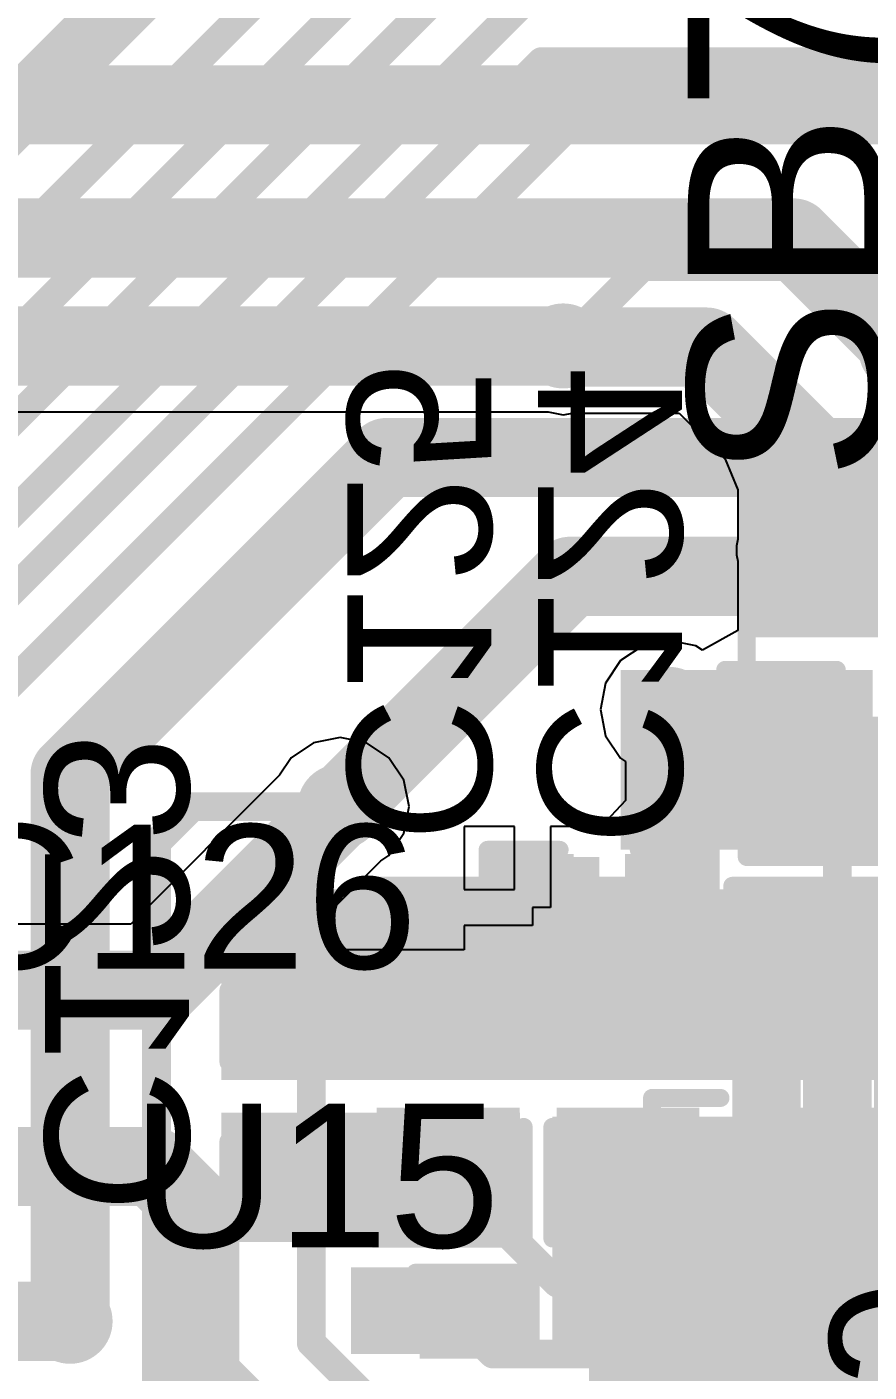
# Model space of a CAD drawing. Header units: millimetres. Extents: x -0.71 to 2.98, y -0.65 to 2.9.
# Drawn here: x 1.567 to 1.801, y 1.2619 to 1.6356 of the extents above; entities that cross this region are included whole.
import ezdxf

# ---------------------------------------------------------------- set-up
doc = ezdxf.new("R2010")
doc.units = ezdxf.units.MM
doc.header["$MEASUREMENT"] = 0
for name, color, linetype in [('BottomLayer', 5, 'Continuous'), ('BottomOverlay', 54, 'Continuous'), ('BottomPaste', 16, 'Continuous'), ('BottomSolder', 6, 'Continuous'), ('Mechanical2', 216, 'Continuous'), ('TopLayer', 1, 'Continuous'), ('TopOverlay', 2, 'Continuous'), ('TopPaste', 8, 'Continuous'), ('TopSolder', 216, 'Continuous'), ('ViaHoleLayer', 16, 'Continuous')]:
    doc.layers.add(name, color=color, linetype=linetype)
doc.styles.add('Arial', font='', dxfattribs={"height": 0.2})
doc.styles.get('Arial').set_extended_font_data('Arial')

# ---------------------------------------------------------------- blocks, each defined once
blk = doc.blocks.new('24_WQFN__4X4__33')
at = {"layer": 'TopLayer'}
for points in [[(-0.05472, 0.05906), (-0.05472, 0.09252), (-0.0437, 0.09252), (-0.0437, 0.05906)], [(-0.03504, 0.05906), (-0.03504, 0.09252), (-0.02402, 0.09252), (-0.02402, 0.05906)], [(-0.01535, 0.05906), (-0.01535, 0.09252), (-0.00433, 0.09252), (-0.00433, 0.05906)], [(0.00433, 0.05906), (0.00433, 0.09252), (0.01535, 0.09252), (0.01535, 0.05906)], [(0.02402, 0.05906), (0.02402, 0.09252), (0.03504, 0.09252), (0.03504, 0.05906)], [(0.0437, 0.05906), (0.0437, 0.09252), (0.05472, 0.09252), (0.05472, 0.05906)], [(-0.09449, 0.05472), (-0.06102, 0.05472), (-0.06102, 0.0437), (-0.09449, 0.0437)], [(-0.05315, 0.05315), (0.05315, 0.05315), (0.05315, -0.05315), (-0.05315, -0.05315)], [(0.06102, 0.05472), (0.09449, 0.05472), (0.09449, 0.0437), (0.06102, 0.0437)], [(-0.09449, 0.03504), (-0.06102, 0.03504), (-0.06102, 0.02402), (-0.09449, 0.02402)], [(0.06102, 0.03504), (0.09449, 0.03504), (0.09449, 0.02402), (0.06102, 0.02402)], [(-0.09449, 0.01535), (-0.06102, 0.01535), (-0.06102, 0.00433), (-0.09449, 0.00433)], [(0.06102, 0.01535), (0.09449, 0.01535), (0.09449, 0.00433), (0.06102, 0.00433)], [(-0.09449, -0.00433), (-0.06102, -0.00433), (-0.06102, -0.01535), (-0.09449, -0.01535)], [(0.06102, -0.00433), (0.09449, -0.00433), (0.09449, -0.01535), (0.06102, -0.01535)], [(-0.09449, -0.02402), (-0.06102, -0.02402), (-0.06102, -0.03504), (-0.09449, -0.03504)], [(0.06102, -0.02402), (0.09449, -0.02402), (0.09449, -0.03504), (0.06102, -0.03504)], [(-0.06102, -0.05472), (-0.09449, -0.05472), (-0.09449, -0.0437), (-0.06102, -0.0437)], [(0.06102, -0.0437), (0.09449, -0.0437), (0.09449, -0.05472), (0.06102, -0.05472)], [(-0.0437, -0.05906), (-0.0437, -0.09252), (-0.05472, -0.09252), (-0.05472, -0.05906)], [(-0.02402, -0.05906), (-0.02402, -0.09252), (-0.03504, -0.09252), (-0.03504, -0.05906)], [(-0.00433, -0.05906), (-0.00433, -0.09252), (-0.01535, -0.09252), (-0.01535, -0.05906)], [(0.01535, -0.05906), (0.01535, -0.09252), (0.00433, -0.09252), (0.00433, -0.05906)], [(0.03504, -0.05906), (0.03504, -0.09252), (0.02402, -0.09252), (0.02402, -0.05906)], [(0.05472, -0.05906), (0.05472, -0.09252), (0.0437, -0.09252), (0.0437, -0.05906)]]:
    blk.add_hatch(color=1, dxfattribs=at).paths.add_polyline_path(points)
at = {"layer": 'TopPaste'}
for points in [[(-0.05472, 0.05906), (-0.05472, 0.09252), (-0.0437, 0.09252), (-0.0437, 0.05906)], [(-0.03504, 0.05906), (-0.03504, 0.09252), (-0.02402, 0.09252), (-0.02402, 0.05906)], [(-0.01535, 0.05906), (-0.01535, 0.09252), (-0.00433, 0.09252), (-0.00433, 0.05906)], [(0.00433, 0.05906), (0.00433, 0.09252), (0.01535, 0.09252), (0.01535, 0.05906)], [(0.02402, 0.05906), (0.02402, 0.09252), (0.03504, 0.09252), (0.03504, 0.05906)], [(0.0437, 0.05906), (0.0437, 0.09252), (0.05472, 0.09252), (0.05472, 0.05906)], [(-0.09449, 0.05472), (-0.06102, 0.05472), (-0.06102, 0.0437), (-0.09449, 0.0437)], [(-0.05315, 0.05315), (0.05315, 0.05315), (0.05315, -0.05315), (-0.05315, -0.05315)], [(0.06102, 0.05472), (0.09449, 0.05472), (0.09449, 0.0437), (0.06102, 0.0437)], [(-0.09449, 0.03504), (-0.06102, 0.03504), (-0.06102, 0.02402), (-0.09449, 0.02402)], [(0.06102, 0.03504), (0.09449, 0.03504), (0.09449, 0.02402), (0.06102, 0.02402)], [(-0.09449, 0.01535), (-0.06102, 0.01535), (-0.06102, 0.00433), (-0.09449, 0.00433)], [(0.06102, 0.01535), (0.09449, 0.01535), (0.09449, 0.00433), (0.06102, 0.00433)], [(-0.09449, -0.00433), (-0.06102, -0.00433), (-0.06102, -0.01535), (-0.09449, -0.01535)], [(0.06102, -0.00433), (0.09449, -0.00433), (0.09449, -0.01535), (0.06102, -0.01535)], [(-0.09449, -0.02402), (-0.06102, -0.02402), (-0.06102, -0.03504), (-0.09449, -0.03504)], [(0.06102, -0.02402), (0.09449, -0.02402), (0.09449, -0.03504), (0.06102, -0.03504)], [(-0.06102, -0.05472), (-0.09449, -0.05472), (-0.09449, -0.0437), (-0.06102, -0.0437)], [(0.06102, -0.0437), (0.09449, -0.0437), (0.09449, -0.05472), (0.06102, -0.05472)], [(-0.0437, -0.05906), (-0.0437, -0.09252), (-0.05472, -0.09252), (-0.05472, -0.05906)], [(-0.02402, -0.05906), (-0.02402, -0.09252), (-0.03504, -0.09252), (-0.03504, -0.05906)], [(-0.00433, -0.05906), (-0.00433, -0.09252), (-0.01535, -0.09252), (-0.01535, -0.05906)], [(0.01535, -0.05906), (0.01535, -0.09252), (0.00433, -0.09252), (0.00433, -0.05906)], [(0.03504, -0.05906), (0.03504, -0.09252), (0.02402, -0.09252), (0.02402, -0.05906)], [(0.05472, -0.05906), (0.05472, -0.09252), (0.0437, -0.09252), (0.0437, -0.05906)]]:
    blk.add_hatch(color=8, dxfattribs=at).paths.add_polyline_path(points)
at = {"layer": 'TopSolder'}
for points in [[(-0.05872, 0.05506), (-0.05872, 0.09652), (-0.0397, 0.09652), (-0.0397, 0.05506)], [(-0.03904, 0.05506), (-0.03904, 0.09652), (-0.02002, 0.09652), (-0.02002, 0.05506)], [(-0.01935, 0.05506), (-0.01935, 0.09652), (-0.00033, 0.09652), (-0.00033, 0.05506)], [(0.00033, 0.05506), (0.00033, 0.09652), (0.01935, 0.09652), (0.01935, 0.05506)], [(0.02002, 0.05506), (0.02002, 0.09652), (0.03904, 0.09652), (0.03904, 0.05506)], [(0.0397, 0.05506), (0.0397, 0.09652), (0.05872, 0.09652), (0.05872, 0.05506)], [(-0.09849, 0.05872), (-0.05702, 0.05872), (-0.05702, 0.0397), (-0.09849, 0.0397)], [(-0.05715, 0.05715), (0.05715, 0.05715), (0.05715, -0.05715), (-0.05715, -0.05715)], [(0.05702, 0.05872), (0.09849, 0.05872), (0.09849, 0.0397), (0.05702, 0.0397)], [(-0.09849, 0.03904), (-0.05702, 0.03904), (-0.05702, 0.02002), (-0.09849, 0.02002)], [(0.05702, 0.03904), (0.09849, 0.03904), (0.09849, 0.02002), (0.05702, 0.02002)], [(-0.09849, 0.01935), (-0.05702, 0.01935), (-0.05702, 0.00033), (-0.09849, 0.00033)], [(0.05702, 0.01935), (0.09849, 0.01935), (0.09849, 0.00033), (0.05702, 0.00033)], [(-0.09849, -0.00033), (-0.05702, -0.00033), (-0.05702, -0.01935), (-0.09849, -0.01935)], [(0.05702, -0.00033), (0.09849, -0.00033), (0.09849, -0.01935), (0.05702, -0.01935)], [(-0.09849, -0.02002), (-0.05702, -0.02002), (-0.05702, -0.03904), (-0.09849, -0.03904)], [(0.05702, -0.02002), (0.09849, -0.02002), (0.09849, -0.03904), (0.05702, -0.03904)], [(-0.05702, -0.05872), (-0.09849, -0.05872), (-0.09849, -0.0397), (-0.05702, -0.0397)], [(0.05702, -0.0397), (0.09849, -0.0397), (0.09849, -0.05872), (0.05702, -0.05872)], [(-0.0397, -0.05506), (-0.0397, -0.09652), (-0.05872, -0.09652), (-0.05872, -0.05506)], [(-0.02002, -0.05506), (-0.02002, -0.09652), (-0.03904, -0.09652), (-0.03904, -0.05506)], [(-0.00033, -0.05506), (-0.00033, -0.09652), (-0.01935, -0.09652), (-0.01935, -0.05506)], [(0.01935, -0.05506), (0.01935, -0.09652), (0.00033, -0.09652), (0.00033, -0.05506)], [(0.03904, -0.05506), (0.03904, -0.09652), (0.02002, -0.09652), (0.02002, -0.05506)], [(0.05872, -0.05506), (0.05872, -0.09652), (0.0397, -0.09652), (0.0397, -0.05506)]]:
    blk.add_hatch(color=216, dxfattribs=at).paths.add_polyline_path(points)
at = {"layer": 'TopOverlay', "const_width": 0.005}
for points in [[(-0.081, 0.063), (-0.081, 0.081)], [(-0.081, 0.081), (-0.062, 0.081)], [(0.062, 0.081), (0.081, 0.081)], [(0.081, 0.063), (0.081, 0.081)], [(-0.106, 0.05457), (-0.101, 0.04957)], [(-0.106, 0.04457), (-0.106, 0.05457)], [(-0.106, 0.04457), (-0.101, 0.04957)], [(-0.081, -0.081), (-0.081, -0.063)], [(0.081, -0.081), (0.081, -0.063)], [(-0.081, -0.081), (-0.062, -0.081)], [(0.062, -0.081), (0.081, -0.081)]]:
    blk.add_lwpolyline(points, dxfattribs=at)
at = {"layer": 'TopOverlay', "const_width": 0.0025}
for points in [[(-0.08225, 0.081, 1), (-0.07975, 0.081, 1)], [(-0.08225, 0.081, 1), (-0.07975, 0.081, 1)], [(-0.06325, 0.081, 1), (-0.06075, 0.081, 1)], [(0.06075, 0.081, 1), (0.06325, 0.081, 1)], [(0.07975, 0.081, 1), (0.08225, 0.081, 1)], [(0.07975, 0.081, 1), (0.08225, 0.081, 1)], [(-0.08225, 0.063, 1), (-0.07975, 0.063, 1)], [(0.07975, 0.063, 1), (0.08225, 0.063, 1)], [(-0.10725, 0.05457, 1), (-0.10475, 0.05457, 1)], [(-0.10725, 0.05457, 1), (-0.10475, 0.05457, 1)], [(-0.10225, 0.04957, 1), (-0.09975, 0.04957, 1)], [(-0.10225, 0.04957, 1), (-0.09975, 0.04957, 1)], [(-0.10725, 0.04457, 1), (-0.10475, 0.04457, 1)], [(-0.10725, 0.04457, 1), (-0.10475, 0.04457, 1)], [(-0.08225, -0.063, 1), (-0.07975, -0.063, 1)], [(0.07975, -0.063, 1), (0.08225, -0.063, 1)], [(-0.08225, -0.081, 1), (-0.07975, -0.081, 1)], [(-0.08225, -0.081, 1), (-0.07975, -0.081, 1)], [(-0.06325, -0.081, 1), (-0.06075, -0.081, 1)], [(0.06075, -0.081, 1), (0.06325, -0.081, 1)], [(0.07975, -0.081, 1), (0.08225, -0.081, 1)], [(0.07975, -0.081, 1), (0.08225, -0.081, 1)]]:
    blk.add_lwpolyline(points, format="xyb", close=True, dxfattribs=at)
blk = doc.blocks.new('SOLDER_BRIDGE_71')
at = {"layer": 'TopLayer'}
for points in [[(-0.045, -0.0175), (-0.045, 0.0175), (-0.015, 0.0175), (-0.015, -0.0175)], [(0.015, -0.0175), (0.015, 0.0175), (0.045, 0.0175), (0.045, -0.0175)]]:
    blk.add_hatch(color=1, dxfattribs=at).paths.add_polyline_path(points)
at = {"layer": 'TopPaste'}
for points in [[(-0.045, -0.0175), (-0.045, 0.0175), (-0.015, 0.0175), (-0.015, -0.0175)], [(0.015, -0.0175), (0.015, 0.0175), (0.045, 0.0175), (0.045, -0.0175)]]:
    blk.add_hatch(color=8, dxfattribs=at).paths.add_polyline_path(points)
at = {"layer": 'TopSolder'}
for points in [[(-0.049, -0.0215), (-0.049, 0.0215), (-0.011, 0.0215), (-0.011, -0.0215)], [(0.011, -0.0215), (0.011, 0.0215), (0.049, 0.0215), (0.049, -0.0215)]]:
    blk.add_hatch(color=216, dxfattribs=at).paths.add_polyline_path(points)
at = {"layer": 'TopOverlay', "const_width": 0.005}
for points in [[(-0.05, -0.022), (-0.05, 0.022)], [(0.05, 0.022), (-0.05, 0.022)], [(0.05, -0.022), (0.05, 0.022)], [(0.05, -0.022), (-0.05, -0.022)]]:
    blk.add_lwpolyline(points, dxfattribs=at)
at = {"layer": 'TopOverlay', "const_width": 0.0025}
for points in [[(-0.05125, 0.022, 1), (-0.04875, 0.022, 1)], [(-0.05125, 0.022, 1), (-0.04875, 0.022, 1)], [(0.04875, 0.022, 1), (0.05125, 0.022, 1)], [(0.04875, 0.022, 1), (0.05125, 0.022, 1)], [(-0.05125, -0.022, 1), (-0.04875, -0.022, 1)], [(-0.05125, -0.022, 1), (-0.04875, -0.022, 1)], [(0.04875, -0.022, 1), (0.05125, -0.022, 1)], [(0.04875, -0.022, 1), (0.05125, -0.022, 1)]]:
    blk.add_lwpolyline(points, format="xyb", close=True, dxfattribs=at)
blk = doc.blocks.new('CAP_0603_B_140')
at = {"layer": 'BottomLayer'}
for points in [[(-0.045, -0.0175), (-0.045, 0.0175), (-0.015, 0.0175), (-0.015, -0.0175)], [(0.015, -0.0175), (0.015, 0.0175), (0.045, 0.0175), (0.045, -0.0175)]]:
    blk.add_hatch(color=5, dxfattribs=at).paths.add_polyline_path(points)
at = {"layer": 'BottomPaste'}
for points in [[(-0.045, -0.0175), (-0.045, 0.0175), (-0.015, 0.0175), (-0.015, -0.0175)], [(0.015, -0.0175), (0.015, 0.0175), (0.045, 0.0175), (0.045, -0.0175)]]:
    blk.add_hatch(color=16, dxfattribs=at).paths.add_polyline_path(points)
at = {"layer": 'BottomSolder'}
for points in [[(-0.04736, -0.01986), (-0.04736, 0.01986), (-0.01264, 0.01986), (-0.01264, -0.01986)], [(0.01264, -0.01986), (0.01264, 0.01986), (0.04736, 0.01986), (0.04736, -0.01986)]]:
    blk.add_hatch(color=6, dxfattribs=at).paths.add_polyline_path(points)
at = {"layer": 'BottomOverlay', "const_width": 0.005}
for points in [[(-0.049, 0.021), (-0.018, 0.021)], [(-0.049, -0.021), (-0.049, 0.021)], [(0.018, 0.021), (0.049, 0.021)], [(0.049, -0.021), (0.049, 0.021)], [(-0.049, -0.021), (-0.018, -0.021)], [(0.018, -0.021), (0.049, -0.021)]]:
    blk.add_lwpolyline(points, dxfattribs=at)
at = {"layer": 'BottomOverlay', "const_width": 0.0025}
for points in [[(-0.05025, 0.021, 1), (-0.04775, 0.021, 1)], [(-0.05025, 0.021, 1), (-0.04775, 0.021, 1)], [(-0.01925, 0.021, 1), (-0.01675, 0.021, 1)], [(0.01675, 0.021, 1), (0.01925, 0.021, 1)], [(0.04775, 0.021, 1), (0.05025, 0.021, 1)], [(0.04775, 0.021, 1), (0.05025, 0.021, 1)], [(-0.05025, -0.021, 1), (-0.04775, -0.021, 1)], [(-0.05025, -0.021, 1), (-0.04775, -0.021, 1)], [(-0.01925, -0.021, 1), (-0.01675, -0.021, 1)], [(0.01675, -0.021, 1), (0.01925, -0.021, 1)], [(0.04775, -0.021, 1), (0.05025, -0.021, 1)], [(0.04775, -0.021, 1), (0.05025, -0.021, 1)]]:
    blk.add_lwpolyline(points, format="xyb", close=True, dxfattribs=at)
blk = doc.blocks.new('CAP_0402_141')
at = {"layer": 'TopLayer'}
for points in [[(-0.0275, -0.0125), (-0.0275, 0.0125), (-0.0095, 0.0125), (-0.0095, -0.0125)], [(0.0095, -0.0125), (0.0095, 0.0125), (0.0275, 0.0125), (0.0275, -0.0125)]]:
    blk.add_hatch(color=1, dxfattribs=at).paths.add_polyline_path(points)
at = {"layer": 'TopPaste'}
for points in [[(-0.0275, -0.0125), (-0.0275, 0.0125), (-0.0095, 0.0125), (-0.0095, -0.0125)], [(0.0095, -0.0125), (0.0095, 0.0125), (0.0275, 0.0125), (0.0275, -0.0125)]]:
    blk.add_hatch(color=8, dxfattribs=at).paths.add_polyline_path(points)
at = {"layer": 'TopSolder'}
for points in [[(-0.02986, -0.01486), (-0.02986, 0.01486), (-0.00714, 0.01486), (-0.00714, -0.01486)], [(0.00714, -0.01486), (0.00714, 0.01486), (0.02986, 0.01486), (0.02986, -0.01486)]]:
    blk.add_hatch(color=216, dxfattribs=at).paths.add_polyline_path(points)
at = {"layer": 'TopOverlay', "const_width": 0.005}
for points in [[(-0.011, 0.016), (-0.031, 0.016)], [(-0.031, 0.016), (-0.031, -0.016)], [(0.031, 0.016), (0.011, 0.016)], [(0.031, 0.016), (0.031, -0.016)], [(-0.011, -0.016), (-0.031, -0.016)], [(0.031, -0.016), (0.011, -0.016)]]:
    blk.add_lwpolyline(points, dxfattribs=at)
at = {"layer": 'TopOverlay', "const_width": 0.0025}
for points in [[(-0.03225, 0.016, 1), (-0.02975, 0.016, 1)], [(-0.03225, 0.016, 1), (-0.02975, 0.016, 1)], [(-0.01225, 0.016, 1), (-0.00975, 0.016, 1)], [(0.00975, 0.016, 1), (0.01225, 0.016, 1)], [(0.02975, 0.016, 1), (0.03225, 0.016, 1)], [(0.02975, 0.016, 1), (0.03225, 0.016, 1)], [(-0.03225, -0.016, 1), (-0.02975, -0.016, 1)], [(-0.03225, -0.016, 1), (-0.02975, -0.016, 1)], [(-0.01225, -0.016, 1), (-0.00975, -0.016, 1)], [(0.00975, -0.016, 1), (0.01225, -0.016, 1)], [(0.02975, -0.016, 1), (0.03225, -0.016, 1)], [(0.02975, -0.016, 1), (0.03225, -0.016, 1)]]:
    blk.add_lwpolyline(points, format="xyb", close=True, dxfattribs=at)
blk = doc.blocks.new('CAP_0603_B_142')
at = {"layer": 'BottomLayer'}
for points in [[(-0.045, -0.0175), (-0.045, 0.0175), (-0.015, 0.0175), (-0.015, -0.0175)], [(0.015, -0.0175), (0.015, 0.0175), (0.045, 0.0175), (0.045, -0.0175)]]:
    blk.add_hatch(color=5, dxfattribs=at).paths.add_polyline_path(points)
at = {"layer": 'BottomPaste'}
for points in [[(-0.045, -0.0175), (-0.045, 0.0175), (-0.015, 0.0175), (-0.015, -0.0175)], [(0.015, -0.0175), (0.015, 0.0175), (0.045, 0.0175), (0.045, -0.0175)]]:
    blk.add_hatch(color=16, dxfattribs=at).paths.add_polyline_path(points)
at = {"layer": 'BottomSolder'}
for points in [[(-0.04736, -0.01986), (-0.04736, 0.01986), (-0.01264, 0.01986), (-0.01264, -0.01986)], [(0.01264, -0.01986), (0.01264, 0.01986), (0.04736, 0.01986), (0.04736, -0.01986)]]:
    blk.add_hatch(color=6, dxfattribs=at).paths.add_polyline_path(points)
at = {"layer": 'BottomOverlay', "const_width": 0.005}
for points in [[(-0.049, 0.021), (-0.018, 0.021)], [(-0.049, 0.021), (-0.049, -0.021)], [(0.018, 0.021), (0.049, 0.021)], [(0.049, 0.021), (0.049, -0.021)], [(-0.049, -0.021), (-0.018, -0.021)], [(0.018, -0.021), (0.049, -0.021)]]:
    blk.add_lwpolyline(points, dxfattribs=at)
at = {"layer": 'BottomOverlay', "const_width": 0.0025}
for points in [[(-0.05025, 0.021, 1), (-0.04775, 0.021, 1)], [(-0.05025, 0.021, 1), (-0.04775, 0.021, 1)], [(-0.01925, 0.021, 1), (-0.01675, 0.021, 1)], [(0.01675, 0.021, 1), (0.01925, 0.021, 1)], [(0.04775, 0.021, 1), (0.05025, 0.021, 1)], [(0.04775, 0.021, 1), (0.05025, 0.021, 1)], [(-0.05025, -0.021, 1), (-0.04775, -0.021, 1)], [(-0.05025, -0.021, 1), (-0.04775, -0.021, 1)], [(-0.01925, -0.021, 1), (-0.01675, -0.021, 1)], [(0.01675, -0.021, 1), (0.01925, -0.021, 1)], [(0.04775, -0.021, 1), (0.05025, -0.021, 1)], [(0.04775, -0.021, 1), (0.05025, -0.021, 1)]]:
    blk.add_lwpolyline(points, format="xyb", close=True, dxfattribs=at)
blk = doc.blocks.new('CAP_0603_B_143')
at = {"layer": 'BottomLayer'}
for points in [[(-0.045, -0.0175), (-0.045, 0.0175), (-0.015, 0.0175), (-0.015, -0.0175)], [(0.015, -0.0175), (0.015, 0.0175), (0.045, 0.0175), (0.045, -0.0175)]]:
    blk.add_hatch(color=5, dxfattribs=at).paths.add_polyline_path(points)
at = {"layer": 'BottomPaste'}
for points in [[(-0.045, -0.0175), (-0.045, 0.0175), (-0.015, 0.0175), (-0.015, -0.0175)], [(0.015, -0.0175), (0.015, 0.0175), (0.045, 0.0175), (0.045, -0.0175)]]:
    blk.add_hatch(color=16, dxfattribs=at).paths.add_polyline_path(points)
at = {"layer": 'BottomSolder'}
for points in [[(-0.04736, -0.01986), (-0.04736, 0.01986), (-0.01264, 0.01986), (-0.01264, -0.01986)], [(0.01264, -0.01986), (0.01264, 0.01986), (0.04736, 0.01986), (0.04736, -0.01986)]]:
    blk.add_hatch(color=6, dxfattribs=at).paths.add_polyline_path(points)
at = {"layer": 'BottomOverlay', "const_width": 0.005}
for points in [[(-0.018, 0.021), (-0.049, 0.021)], [(-0.049, -0.021), (-0.049, 0.021)], [(0.049, 0.021), (0.018, 0.021)], [(0.049, -0.021), (0.049, 0.021)], [(-0.018, -0.021), (-0.049, -0.021)], [(0.049, -0.021), (0.018, -0.021)]]:
    blk.add_lwpolyline(points, dxfattribs=at)
at = {"layer": 'BottomOverlay', "const_width": 0.0025}
for points in [[(-0.05025, 0.021, 1), (-0.04775, 0.021, 1)], [(-0.05025, 0.021, 1), (-0.04775, 0.021, 1)], [(-0.01925, 0.021, 1), (-0.01675, 0.021, 1)], [(0.01675, 0.021, 1), (0.01925, 0.021, 1)], [(0.04775, 0.021, 1), (0.05025, 0.021, 1)], [(0.04775, 0.021, 1), (0.05025, 0.021, 1)], [(-0.05025, -0.021, 1), (-0.04775, -0.021, 1)], [(-0.05025, -0.021, 1), (-0.04775, -0.021, 1)], [(-0.01925, -0.021, 1), (-0.01675, -0.021, 1)], [(0.01675, -0.021, 1), (0.01925, -0.021, 1)], [(0.04775, -0.021, 1), (0.05025, -0.021, 1)], [(0.04775, -0.021, 1), (0.05025, -0.021, 1)]]:
    blk.add_lwpolyline(points, format="xyb", close=True, dxfattribs=at)
blk = doc.blocks.new('CAP_0402_B_144')
at = {"layer": 'BottomLayer'}
for points in [[(-0.0095, 0.0125), (-0.0095, -0.0125), (-0.0275, -0.0125), (-0.0275, 0.0125)], [(0.0275, 0.0125), (0.0275, -0.0125), (0.0095, -0.0125), (0.0095, 0.0125)]]:
    blk.add_hatch(color=5, dxfattribs=at).paths.add_polyline_path(points)
at = {"layer": 'BottomPaste'}
for points in [[(-0.0095, 0.0125), (-0.0095, -0.0125), (-0.0275, -0.0125), (-0.0275, 0.0125)], [(0.0275, 0.0125), (0.0275, -0.0125), (0.0095, -0.0125), (0.0095, 0.0125)]]:
    blk.add_hatch(color=16, dxfattribs=at).paths.add_polyline_path(points)
at = {"layer": 'BottomSolder'}
for points in [[(-0.00714, 0.01486), (-0.00714, -0.01486), (-0.02986, -0.01486), (-0.02986, 0.01486)], [(0.02986, 0.01486), (0.02986, -0.01486), (0.00714, -0.01486), (0.00714, 0.01486)]]:
    blk.add_hatch(color=6, dxfattribs=at).paths.add_polyline_path(points)
at = {"layer": 'BottomOverlay', "const_width": 0.005}
for points in [[(-0.031, 0.016), (-0.011, 0.016)], [(-0.031, 0.016), (-0.031, -0.016)], [(0.011, 0.016), (0.031, 0.016)], [(0.031, 0.016), (0.031, -0.016)], [(-0.031, -0.016), (-0.011, -0.016)], [(0.011, -0.016), (0.031, -0.016)]]:
    blk.add_lwpolyline(points, dxfattribs=at)
at = {"layer": 'BottomOverlay', "const_width": 0.0025}
for points in [[(-0.03225, 0.016, 1), (-0.02975, 0.016, 1)], [(-0.03225, 0.016, 1), (-0.02975, 0.016, 1)], [(-0.01225, 0.016, 1), (-0.00975, 0.016, 1)], [(0.00975, 0.016, 1), (0.01225, 0.016, 1)], [(0.02975, 0.016, 1), (0.03225, 0.016, 1)], [(0.02975, 0.016, 1), (0.03225, 0.016, 1)], [(-0.03225, -0.016, 1), (-0.02975, -0.016, 1)], [(-0.03225, -0.016, 1), (-0.02975, -0.016, 1)], [(-0.01225, -0.016, 1), (-0.00975, -0.016, 1)], [(0.00975, -0.016, 1), (0.01225, -0.016, 1)], [(0.02975, -0.016, 1), (0.03225, -0.016, 1)], [(0.02975, -0.016, 1), (0.03225, -0.016, 1)]]:
    blk.add_lwpolyline(points, format="xyb", close=True, dxfattribs=at)
blk = doc.blocks.new('CAP_0603_B_146')
at = {"layer": 'BottomLayer'}
for points in [[(-0.045, -0.0175), (-0.045, 0.0175), (-0.015, 0.0175), (-0.015, -0.0175)], [(0.015, -0.0175), (0.015, 0.0175), (0.045, 0.0175), (0.045, -0.0175)]]:
    blk.add_hatch(color=5, dxfattribs=at).paths.add_polyline_path(points)
at = {"layer": 'BottomPaste'}
for points in [[(-0.045, -0.0175), (-0.045, 0.0175), (-0.015, 0.0175), (-0.015, -0.0175)], [(0.015, -0.0175), (0.015, 0.0175), (0.045, 0.0175), (0.045, -0.0175)]]:
    blk.add_hatch(color=16, dxfattribs=at).paths.add_polyline_path(points)
at = {"layer": 'BottomSolder'}
for points in [[(-0.04736, -0.01986), (-0.04736, 0.01986), (-0.01264, 0.01986), (-0.01264, -0.01986)], [(0.01264, -0.01986), (0.01264, 0.01986), (0.04736, 0.01986), (0.04736, -0.01986)]]:
    blk.add_hatch(color=6, dxfattribs=at).paths.add_polyline_path(points)
at = {"layer": 'BottomOverlay', "const_width": 0.005}
for points in [[(-0.018, 0.021), (-0.049, 0.021)], [(-0.049, -0.021), (-0.049, 0.021)], [(0.049, 0.021), (0.018, 0.021)], [(0.049, -0.021), (0.049, 0.021)], [(-0.018, -0.021), (-0.049, -0.021)], [(0.049, -0.021), (0.018, -0.021)]]:
    blk.add_lwpolyline(points, dxfattribs=at)
at = {"layer": 'BottomOverlay', "const_width": 0.0025}
for points in [[(-0.05025, 0.021, 1), (-0.04775, 0.021, 1)], [(-0.05025, 0.021, 1), (-0.04775, 0.021, 1)], [(-0.01925, 0.021, 1), (-0.01675, 0.021, 1)], [(0.01675, 0.021, 1), (0.01925, 0.021, 1)], [(0.04775, 0.021, 1), (0.05025, 0.021, 1)], [(0.04775, 0.021, 1), (0.05025, 0.021, 1)], [(-0.05025, -0.021, 1), (-0.04775, -0.021, 1)], [(-0.05025, -0.021, 1), (-0.04775, -0.021, 1)], [(-0.01925, -0.021, 1), (-0.01675, -0.021, 1)], [(0.01675, -0.021, 1), (0.01925, -0.021, 1)], [(0.04775, -0.021, 1), (0.05025, -0.021, 1)], [(0.04775, -0.021, 1), (0.05025, -0.021, 1)]]:
    blk.add_lwpolyline(points, format="xyb", close=True, dxfattribs=at)
blk = doc.blocks.new('CAP_0402_B_147')
at = {"layer": 'BottomLayer'}
for points in [[(-0.0095, 0.0125), (-0.0095, -0.0125), (-0.0275, -0.0125), (-0.0275, 0.0125)], [(0.0275, 0.0125), (0.0275, -0.0125), (0.0095, -0.0125), (0.0095, 0.0125)]]:
    blk.add_hatch(color=5, dxfattribs=at).paths.add_polyline_path(points)
at = {"layer": 'BottomPaste'}
for points in [[(-0.0095, 0.0125), (-0.0095, -0.0125), (-0.0275, -0.0125), (-0.0275, 0.0125)], [(0.0275, 0.0125), (0.0275, -0.0125), (0.0095, -0.0125), (0.0095, 0.0125)]]:
    blk.add_hatch(color=16, dxfattribs=at).paths.add_polyline_path(points)
at = {"layer": 'BottomSolder'}
for points in [[(-0.00714, 0.01486), (-0.00714, -0.01486), (-0.02986, -0.01486), (-0.02986, 0.01486)], [(0.02986, 0.01486), (0.02986, -0.01486), (0.00714, -0.01486), (0.00714, 0.01486)]]:
    blk.add_hatch(color=6, dxfattribs=at).paths.add_polyline_path(points)
at = {"layer": 'BottomOverlay', "const_width": 0.005}
for points in [[(-0.031, -0.016), (-0.031, 0.016)], [(-0.011, 0.016), (-0.031, 0.016)], [(0.031, 0.016), (0.011, 0.016)], [(0.031, -0.016), (0.031, 0.016)], [(-0.011, -0.016), (-0.031, -0.016)], [(0.031, -0.016), (0.011, -0.016)]]:
    blk.add_lwpolyline(points, dxfattribs=at)
at = {"layer": 'BottomOverlay', "const_width": 0.0025}
for points in [[(-0.03225, 0.016, 1), (-0.02975, 0.016, 1)], [(-0.03225, 0.016, 1), (-0.02975, 0.016, 1)], [(-0.01225, 0.016, 1), (-0.00975, 0.016, 1)], [(0.00975, 0.016, 1), (0.01225, 0.016, 1)], [(0.02975, 0.016, 1), (0.03225, 0.016, 1)], [(0.02975, 0.016, 1), (0.03225, 0.016, 1)], [(-0.03225, -0.016, 1), (-0.02975, -0.016, 1)], [(-0.03225, -0.016, 1), (-0.02975, -0.016, 1)], [(-0.01225, -0.016, 1), (-0.00975, -0.016, 1)], [(0.00975, -0.016, 1), (0.01225, -0.016, 1)], [(0.02975, -0.016, 1), (0.03225, -0.016, 1)], [(0.02975, -0.016, 1), (0.03225, -0.016, 1)]]:
    blk.add_lwpolyline(points, format="xyb", close=True, dxfattribs=at)

msp = doc.modelspace()

# ---------------------------------------------------------------- hatches: boundary and pattern name
at = {"layer": 'BottomLayer'}
h = msp.add_hatch(color=5, dxfattribs=at)
edge = h.paths.add_edge_path()
edge.add_arc((1.716, 1.547), 0.01181, 0, 360)
h = msp.add_hatch(color=5, dxfattribs=at)
edge = h.paths.add_edge_path()
edge.add_arc((1.80987, 1.546), 0.01181, 0, 360)
h = msp.add_hatch(color=5, dxfattribs=at)
edge = h.paths.add_edge_path()
edge.add_arc((1.7455, 1.446), 0.01181, 0, 360)
for points in [[(1.732, 1.407), (1.802, 1.407), (1.802, 1.457), (1.732, 1.457)], [(1.621, 1.343), (1.882, 1.343), (1.882, 1.396), (1.621, 1.396)], [(1.621, 1.298), (1.704, 1.298), (1.704, 1.334), (1.621, 1.334)], [(1.713, 1.2669), (1.90269, 1.2669), (1.90269, 1.33285), (1.713, 1.33285)], [(1.657, 1.2669), (1.70572, 1.2669), (1.70572, 1.291), (1.657, 1.291)]]:
    msp.add_hatch(color=5, dxfattribs=at).paths.add_polyline_path(points)
h = msp.add_hatch(color=5, dxfattribs=at)
edge = h.paths.add_edge_path()
edge.add_arc((1.654, 1.419), 0.01181, 0, 360)
h = msp.add_hatch(color=5, dxfattribs=at)
edge = h.paths.add_edge_path()
edge.add_arc((1.713, 1.376), 0.01181, 0, 360)
h = msp.add_hatch(color=5, dxfattribs=at)
edge = h.paths.add_edge_path()
edge.add_arc((1.74394, 1.31994), 0.01181, 0, 360)
h = msp.add_hatch(color=5, dxfattribs=at)
edge = h.paths.add_edge_path()
edge.add_arc((1.685, 1.316), 0.01181, 0, 360)
h = msp.add_hatch(color=5, dxfattribs=at)
edge = h.paths.add_edge_path()
edge.add_arc((1.684, 1.279), 0.01181, 0, 360)
h = msp.add_hatch(color=5, dxfattribs=at)
edge = h.paths.add_edge_path()
edge.add_arc((1.579, 1.276), 0.01181, 0, 360)
at = {"layer": 'BottomSolder'}
h = msp.add_hatch(color=6, dxfattribs=at)
edge = h.paths.add_edge_path()
edge.add_arc((1.716, 1.547), 0.00791, 0, 360)
h = msp.add_hatch(color=6, dxfattribs=at)
edge = h.paths.add_edge_path()
edge.add_arc((1.7455, 1.446), 0.00791, 0, 360)
h = msp.add_hatch(color=6, dxfattribs=at)
edge = h.paths.add_edge_path()
edge.add_arc((1.654, 1.419), 0.00791, 0, 360)
h = msp.add_hatch(color=6, dxfattribs=at)
edge = h.paths.add_edge_path()
edge.add_arc((1.713, 1.376), 0.00791, 0, 360)
h = msp.add_hatch(color=6, dxfattribs=at)
edge = h.paths.add_edge_path()
edge.add_arc((1.74394, 1.31994), 0.00791, 0, 360)
h = msp.add_hatch(color=6, dxfattribs=at)
edge = h.paths.add_edge_path()
edge.add_arc((1.685, 1.316), 0.00791, 0, 360)
h = msp.add_hatch(color=6, dxfattribs=at)
edge = h.paths.add_edge_path()
edge.add_arc((1.684, 1.279), 0.00791, 0, 360)
h = msp.add_hatch(color=6, dxfattribs=at)
edge = h.paths.add_edge_path()
edge.add_arc((1.579, 1.276), 0.00791, 0, 360)
at = {"layer": 'TopLayer'}
h = msp.add_hatch(color=1, dxfattribs=at)
edge = h.paths.add_edge_path()
edge.add_arc((1.716, 1.547), 0.01181, 0, 360)
h = msp.add_hatch(color=1, dxfattribs=at)
edge = h.paths.add_edge_path()
edge.add_arc((1.80987, 1.546), 0.01181, 0, 360)
h = msp.add_hatch(color=1, dxfattribs=at)
edge = h.paths.add_edge_path()
edge.add_arc((1.7455, 1.446), 0.01181, 0, 360)
h = msp.add_hatch(color=1, dxfattribs=at)
edge = h.paths.add_edge_path()
edge.add_arc((1.654, 1.419), 0.01181, 0, 360)
for points in [[(1.698, 1.364), (1.726, 1.364), (1.726, 1.405), (1.698, 1.405)], [(1.724, 1.301), (1.759, 1.301), (1.759, 1.332), (1.724, 1.332)]]:
    msp.add_hatch(color=1, dxfattribs=at).paths.add_polyline_path(points)
h = msp.add_hatch(color=1, dxfattribs=at)
edge = h.paths.add_edge_path()
edge.add_arc((1.713, 1.376), 0.01181, 0, 360)
h = msp.add_hatch(color=1, dxfattribs=at)
edge = h.paths.add_edge_path()
edge.add_arc((1.74394, 1.31994), 0.01181, 0, 360)
h = msp.add_hatch(color=1, dxfattribs=at)
edge = h.paths.add_edge_path()
edge.add_arc((1.685, 1.316), 0.01181, 0, 360)
h = msp.add_hatch(color=1, dxfattribs=at)
edge = h.paths.add_edge_path()
edge.add_arc((1.684, 1.279), 0.01181, 0, 360)
h = msp.add_hatch(color=1, dxfattribs=at)
edge = h.paths.add_edge_path()
edge.add_arc((1.579, 1.276), 0.01181, 0, 360)
at = {"layer": 'TopSolder'}
h = msp.add_hatch(color=216, dxfattribs=at)
edge = h.paths.add_edge_path()
edge.add_arc((1.716, 1.547), 0.00791, 0, 360)
h = msp.add_hatch(color=216, dxfattribs=at)
edge = h.paths.add_edge_path()
edge.add_arc((1.7455, 1.446), 0.00791, 0, 360)
h = msp.add_hatch(color=216, dxfattribs=at)
edge = h.paths.add_edge_path()
edge.add_arc((1.654, 1.419), 0.00791, 0, 360)
h = msp.add_hatch(color=216, dxfattribs=at)
edge = h.paths.add_edge_path()
edge.add_arc((1.713, 1.376), 0.00791, 0, 360)
h = msp.add_hatch(color=216, dxfattribs=at)
edge = h.paths.add_edge_path()
edge.add_arc((1.74394, 1.31994), 0.00791, 0, 360)
h = msp.add_hatch(color=216, dxfattribs=at)
edge = h.paths.add_edge_path()
edge.add_arc((1.685, 1.316), 0.00791, 0, 360)
h = msp.add_hatch(color=216, dxfattribs=at)
edge = h.paths.add_edge_path()
edge.add_arc((1.684, 1.279), 0.00791, 0, 360)
h = msp.add_hatch(color=216, dxfattribs=at)
edge = h.paths.add_edge_path()
edge.add_arc((1.579, 1.276), 0.00791, 0, 360)
at = {"layer": 'ViaHoleLayer'}
h = msp.add_hatch(color=16, dxfattribs=at)
edge = h.paths.add_edge_path()
edge.add_arc((1.716, 1.547), 0.00591, 0, 360)
h = msp.add_hatch(color=16, dxfattribs=at)
edge = h.paths.add_edge_path()
edge.add_arc((1.7455, 1.446), 0.00591, 0, 360)
h = msp.add_hatch(color=16, dxfattribs=at)
edge = h.paths.add_edge_path()
edge.add_arc((1.654, 1.419), 0.00591, 0, 360)
h = msp.add_hatch(color=16, dxfattribs=at)
edge = h.paths.add_edge_path()
edge.add_arc((1.713, 1.376), 0.00591, 0, 360)
h = msp.add_hatch(color=16, dxfattribs=at)
edge = h.paths.add_edge_path()
edge.add_arc((1.74394, 1.31994), 0.00591, 0, 360)
h = msp.add_hatch(color=16, dxfattribs=at)
edge = h.paths.add_edge_path()
edge.add_arc((1.685, 1.316), 0.00591, 0, 360)
h = msp.add_hatch(color=16, dxfattribs=at)
edge = h.paths.add_edge_path()
edge.add_arc((1.684, 1.279), 0.00591, 0, 360)
h = msp.add_hatch(color=16, dxfattribs=at)
edge = h.paths.add_edge_path()
edge.add_arc((1.579, 1.276), 0.00591, 0, 360)

# ---------------------------------------------------------------- linework, layer by layer
at = {"layer": 'BottomLayer'}
for points, const_width in [([(1.18, 1.228), (1.75, 1.798)], 0.018), ([(1.346, 1.358), (1.73648, 1.74848)], 0.008), ([(1.364, 1.35054), (1.74393, 1.73048)], 0.008), ([(1.487, 1.45), (1.744, 1.707)], 0.008), ([(1.505, 1.44254), (1.75146, 1.689)], 0.008), ([(1.53631, 1.45231), (1.71, 1.626)], 0.008), ([(1.71, 1.626), (1.98746, 1.626)], 0.008), ([(1.55431, 1.44486), (1.71746, 1.608)], 0.008), ([(1.71746, 1.608), (1.98, 1.608)], 0.008), ([(1.716, 1.547), (1.738, 1.569)], 0.008), ([(1.738, 1.569), (1.924, 1.569)], 0.008), ([(1.579, 1.428), (1.667, 1.516)], 0.022), ([(1.667, 1.516), (1.906, 1.516)], 0.022), ([(1.654, 1.419), (1.718, 1.483)], 0.022), ([(1.718, 1.483), (1.89, 1.483)], 0.022), ([(1.579, 1.276), (1.579, 1.428)], 0.022), ([(1.603, 1.409), (1.613, 1.419)], 0.008), ([(1.613, 1.419), (1.654, 1.419)], 0.008), ([(1.603, 1.17332), (1.603, 1.409)], 0.008), ([(1.6405, 1.3165), (1.65406, 1.3165)], 0.022), ([(1.65406, 1.3165), (1.65456, 1.316)], 0.022), ([(1.65456, 1.316), (1.685, 1.316)], 0.022)]:
    msp.add_lwpolyline(points, dxfattribs=dict(at, const_width=const_width))
for points, const_width in [([(1.708, 1.626, 1), (1.712, 1.626, 1)], 0.004), ([(1.708, 1.626, 1), (1.712, 1.626, 1)], 0.004), ([(1.71546, 1.608, 1), (1.71946, 1.608, 1)], 0.004), ([(1.71546, 1.608, 1), (1.71946, 1.608, 1)], 0.004), ([(1.736, 1.569, 1), (1.74, 1.569, 1)], 0.004), ([(1.736, 1.569, 1), (1.74, 1.569, 1)], 0.004), ([(1.714, 1.547, 1), (1.718, 1.547, 1)], 0.004), ([(1.6615, 1.516, 1), (1.6725, 1.516, 1)], 0.011), ([(1.6615, 1.516, 1), (1.6725, 1.516, 1)], 0.011), ([(1.7125, 1.483, 1), (1.7235, 1.483, 1)], 0.011), ([(1.7125, 1.483, 1), (1.7235, 1.483, 1)], 0.011), ([(1.5735, 1.428, 1), (1.5845, 1.428, 1)], 0.011), ([(1.5735, 1.428, 1), (1.5845, 1.428, 1)], 0.011), ([(1.6485, 1.419, 1), (1.6595, 1.419, 1)], 0.011), ([(1.611, 1.419, 1), (1.615, 1.419, 1)], 0.004), ([(1.611, 1.419, 1), (1.615, 1.419, 1)], 0.004), ([(1.652, 1.419, 1), (1.656, 1.419, 1)], 0.004), ([(1.601, 1.409, 1), (1.605, 1.409, 1)], 0.004), ([(1.601, 1.409, 1), (1.605, 1.409, 1)], 0.004), ([(1.635, 1.3165, 1), (1.646, 1.3165, 1)], 0.011), ([(1.64856, 1.3165, 1), (1.65956, 1.3165, 1)], 0.011), ([(1.64856, 1.3165, 1), (1.65956, 1.3165, 1)], 0.011), ([(1.64906, 1.316, 1), (1.66006, 1.316, 1)], 0.011), ([(1.64906, 1.316, 1), (1.66006, 1.316, 1)], 0.011), ([(1.6795, 1.316, 1), (1.6905, 1.316, 1)], 0.011), ([(1.5735, 1.276, 1), (1.5845, 1.276, 1)], 0.011)]:
    msp.add_lwpolyline(points, format="xyb", close=True, dxfattribs=dict(at, const_width=const_width))
at = {"layer": 'Mechanical2', "const_width": 0.01}
msp.add_lwpolyline([(2.97335, 1.12706, 1), (-0.56996, 1.12706, 1)], format="xyb", close=True, dxfattribs=at)
at = {"layer": 'TopLayer'}
for p, q in [((1.38345, 1.52865), (1.71184, 1.52865)), ((1.71184, 1.52865), (1.716, 1.52782)), ((1.716, 1.52782), (1.7186, 1.52834)), ((1.7186, 1.52834), (1.74821, 1.52834)), ((1.74821, 1.52834), (1.761, 1.51555)), ((1.761, 1.51555), (1.7645, 1.507)), ((1.7645, 1.507), (1.7645, 1.507)), ((1.7645, 1.507), (1.7645, 1.49327)), ((1.7645, 1.49327), (1.76415, 1.4915)), ((1.76415, 1.4915), (1.76415, 1.489)), ((1.76415, 1.489), (1.7645, 1.48723)), ((1.7645, 1.48723), (1.7645, 1.46796)), ((1.7455, 1.46518), (1.73816, 1.46372)), ((1.75284, 1.46372), (1.7455, 1.46518)), ((1.7645, 1.46796), (1.75472, 1.46246)), ((1.73816, 1.46372), (1.73194, 1.45956)), ((1.75472, 1.46246), (1.75284, 1.46372)), ((1.73194, 1.45956), (1.72778, 1.45334)), ((1.72778, 1.45334), (1.72632, 1.446)), ((1.72632, 1.446), (1.72778, 1.43866)), ((1.64666, 1.43672), (1.64044, 1.43256)), ((1.654, 1.43818), (1.64666, 1.43672)), ((1.66134, 1.43672), (1.654, 1.43818)), ((1.66756, 1.43256), (1.66134, 1.43672)), ((1.72778, 1.43866), (1.73194, 1.43244)), ((1.64044, 1.43256), (1.6372, 1.42772)), ((1.67172, 1.42634), (1.66756, 1.43256)), ((1.73194, 1.43244), (1.73328, 1.43154)), ((1.73328, 1.43154), (1.73328, 1.42069)), ((1.6372, 1.42772), (1.59584, 1.38635)), ((1.67318, 1.419), (1.67172, 1.42634)), ((1.73328, 1.42069), (1.7265, 1.4135)), ((1.67172, 1.41166), (1.67318, 1.419)), ((1.7025, 1.4135), (1.6885, 1.4135)), ((1.6885, 1.4135), (1.6885, 1.396)), ((1.7025, 1.396), (1.7025, 1.4135)), ((1.7265, 1.4135), (1.7125, 1.4135)), ((1.7125, 1.4135), (1.7125, 1.391)), ((1.66756, 1.40544), (1.67172, 1.41166)), ((1.66536, 1.40397), (1.66756, 1.40544)), ((1.64997, 1.38857), (1.66536, 1.40397)), ((1.6885, 1.396), (1.7025, 1.396)), ((1.7125, 1.391), (1.7075, 1.391)), ((1.7075, 1.391), (1.7075, 1.386)), ((1.65361, 1.38049), (1.64997, 1.38857)), ((1.59584, 1.38635), (1.47183, 1.38635)), ((1.7075, 1.386), (1.6885, 1.386)), ((1.6885, 1.386), (1.6885, 1.37922)), ((1.65475, 1.37922), (1.65361, 1.38049)), ((1.6885, 1.37922), (1.65475, 1.37922))]:
    msp.add_line(p, q, dxfattribs=at)
for points, const_width in [([(1.42189, 1.614), (1.896, 1.614)], 0.022), ([(1.405, 1.577), (1.78, 1.577)], 0.022), ([(1.78, 1.577), (1.83975, 1.51725)], 0.022), ([(1.381, 1.547), (1.716, 1.547)], 0.022), ([(1.71631, 1.54669), (1.75581, 1.54669)], 0.022), ([(1.75581, 1.54669), (1.78567, 1.51683)], 0.022), ([(1.78567, 1.48833), (1.78567, 1.51683)], 0.022), ([(1.7825, 1.489), (1.7825, 1.4915)], 0.022), ([(1.7825, 1.489), (1.7865, 1.485)], 0.022), ([(1.78567, 1.48833), (1.789, 1.485)], 0.022), ([(1.7865, 1.485), (1.789, 1.485)], 0.022), ([(1.7445, 1.445), (1.7455, 1.446)], 0.008), ([(1.7445, 1.391), (1.7445, 1.445)], 0.008), ([(1.60344, 1.368), (1.654, 1.41856)], 0.022), ([(1.654, 1.41856), (1.654, 1.419)], 0.022), ([(1.79216, 1.33285), (1.79216, 1.425)], 0.008), ([(1.7445, 1.36869), (1.7445, 1.391)], 0.008), ([(1.705, 1.368), (1.713, 1.376)], 0.008), ([(1.454, 1.368), (1.60344, 1.368)], 0.022), ([(1.646, 1.35981), (1.65419, 1.368)], 0.008), ([(1.65419, 1.368), (1.705, 1.368)], 0.008), ([(1.7445, 1.36869), (1.74919, 1.364)], 0.008), ([(1.74919, 1.364), (1.765, 1.364)], 0.008), ([(1.765, 1.364), (1.77248, 1.35652)], 0.008), ([(1.646, 1.27), (1.646, 1.35981)], 0.008), ([(1.77248, 1.33285), (1.77248, 1.35652)], 0.008), ([(1.407, 1.319), (1.60211, 1.319)], 0.022), ([(1.60211, 1.319), (1.615, 1.30611)], 0.022), ([(1.74394, 1.30627), (1.74394, 1.31994)], 0.008), ([(1.685, 1.316), (1.71441, 1.28659)], 0.008), ([(1.615, 1.26044), (1.615, 1.30611)], 0.022), ([(1.71441, 1.28659), (1.74394, 1.28659)], 0.008), ([(1.406, 1.276), (1.579, 1.276)], 0.022), ([(1.684, 1.279), (1.6844, 1.279)], 0.008), ([(1.6844, 1.279), (1.6965, 1.2669)], 0.008), ([(1.615, 1.26044), (1.63, 1.24544)], 0.022), ([(1.646, 1.27), (1.66878, 1.24722)], 0.008), ([(1.6965, 1.2669), (1.74394, 1.2669)], 0.008)]:
    msp.add_lwpolyline(points, dxfattribs=dict(at, const_width=const_width))
for points, const_width in [([(1.7745, 1.577, 1), (1.7855, 1.577, 1)], 0.011), ([(1.7745, 1.577, 1), (1.7855, 1.577, 1)], 0.011), ([(1.7105, 1.547, 1), (1.7215, 1.547, 1)], 0.011), ([(1.71081, 1.54669, 1), (1.72181, 1.54669, 1)], 0.011), ([(1.75031, 1.54669, 1), (1.76131, 1.54669, 1)], 0.011), ([(1.75031, 1.54669, 1), (1.76131, 1.54669, 1)], 0.011), ([(1.78017, 1.51683, 1), (1.79117, 1.51683, 1)], 0.011), ([(1.78017, 1.51683, 1), (1.79117, 1.51683, 1)], 0.011), ([(1.777, 1.4915, 1), (1.788, 1.4915, 1)], 0.011), ([(1.777, 1.489, 1), (1.788, 1.489, 1)], 0.011), ([(1.777, 1.489, 1), (1.788, 1.489, 1)], 0.011), ([(1.78017, 1.48833, 1), (1.79117, 1.48833, 1)], 0.011), ([(1.78017, 1.48833, 1), (1.79117, 1.48833, 1)], 0.011), ([(1.781, 1.485, 1), (1.792, 1.485, 1)], 0.011), ([(1.781, 1.485, 1), (1.792, 1.485, 1)], 0.011), ([(1.7835, 1.485, 1), (1.7945, 1.485, 1)], 0.011), ([(1.7835, 1.485, 1), (1.7945, 1.485, 1)], 0.011), ([(1.7425, 1.445, 1), (1.7465, 1.445, 1)], 0.004), ([(1.7425, 1.445, 1), (1.7465, 1.445, 1)], 0.004), ([(1.7435, 1.446, 1), (1.7475, 1.446, 1)], 0.004), ([(1.6485, 1.419, 1), (1.6595, 1.419, 1)], 0.011), ([(1.6485, 1.41856, 1), (1.6595, 1.41856, 1)], 0.011), ([(1.6485, 1.41856, 1), (1.6595, 1.41856, 1)], 0.011), ([(1.79016, 1.425, 1), (1.79416, 1.425, 1)], 0.004), ([(1.7425, 1.391, 1), (1.7465, 1.391, 1)], 0.004), ([(1.7425, 1.391, 1), (1.7465, 1.391, 1)], 0.004), ([(1.711, 1.376, 1), (1.715, 1.376, 1)], 0.004), ([(1.59794, 1.368, 1), (1.60894, 1.368, 1)], 0.011), ([(1.59794, 1.368, 1), (1.60894, 1.368, 1)], 0.011), ([(1.65219, 1.368, 1), (1.65619, 1.368, 1)], 0.004), ([(1.65219, 1.368, 1), (1.65619, 1.368, 1)], 0.004), ([(1.703, 1.368, 1), (1.707, 1.368, 1)], 0.004), ([(1.703, 1.368, 1), (1.707, 1.368, 1)], 0.004), ([(1.7425, 1.36869, 1), (1.7465, 1.36869, 1)], 0.004), ([(1.7425, 1.36869, 1), (1.7465, 1.36869, 1)], 0.004), ([(1.74719, 1.364, 1), (1.75119, 1.364, 1)], 0.004), ([(1.74719, 1.364, 1), (1.75119, 1.364, 1)], 0.004), ([(1.763, 1.364, 1), (1.767, 1.364, 1)], 0.004), ([(1.763, 1.364, 1), (1.767, 1.364, 1)], 0.004), ([(1.644, 1.35981, 1), (1.648, 1.35981, 1)], 0.004), ([(1.644, 1.35981, 1), (1.648, 1.35981, 1)], 0.004), ([(1.77048, 1.35652, 1), (1.77448, 1.35652, 1)], 0.004), ([(1.77048, 1.35652, 1), (1.77448, 1.35652, 1)], 0.004), ([(1.77048, 1.33285, 1), (1.77448, 1.33285, 1)], 0.004), ([(1.79016, 1.33285, 1), (1.79416, 1.33285, 1)], 0.004), ([(1.59661, 1.319, 1), (1.60761, 1.319, 1)], 0.011), ([(1.59661, 1.319, 1), (1.60761, 1.319, 1)], 0.011), ([(1.74194, 1.31994, 1), (1.74594, 1.31994, 1)], 0.004), ([(1.683, 1.316, 1), (1.687, 1.316, 1)], 0.004), ([(1.6095, 1.30611, 1), (1.6205, 1.30611, 1)], 0.011), ([(1.6095, 1.30611, 1), (1.6205, 1.30611, 1)], 0.011), ([(1.74194, 1.30627, 1), (1.74594, 1.30627, 1)], 0.004), ([(1.71241, 1.28659, 1), (1.71641, 1.28659, 1)], 0.004), ([(1.71241, 1.28659, 1), (1.71641, 1.28659, 1)], 0.004), ([(1.74194, 1.28659, 1), (1.74594, 1.28659, 1)], 0.004), ([(1.5735, 1.276, 1), (1.5845, 1.276, 1)], 0.011), ([(1.682, 1.279, 1), (1.686, 1.279, 1)], 0.004), ([(1.6824, 1.279, 1), (1.6864, 1.279, 1)], 0.004), ([(1.6824, 1.279, 1), (1.6864, 1.279, 1)], 0.004), ([(1.6095, 1.26044, 1), (1.6205, 1.26044, 1)], 0.011), ([(1.6095, 1.26044, 1), (1.6205, 1.26044, 1)], 0.011), ([(1.644, 1.27, 1), (1.648, 1.27, 1)], 0.004), ([(1.644, 1.27, 1), (1.648, 1.27, 1)], 0.004), ([(1.6945, 1.2669, 1), (1.6985, 1.2669, 1)], 0.004), ([(1.6945, 1.2669, 1), (1.6985, 1.2669, 1)], 0.004), ([(1.74194, 1.2669, 1), (1.74594, 1.2669, 1)], 0.004)]:
    msp.add_lwpolyline(points, format="xyb", close=True, dxfattribs=dict(at, const_width=const_width))

# ---------------------------------------------------------------- block references
for name, p, rotation in [('SOLDER_BRIDGE_71', (1.789, 1.455), 270), ('CAP_0402_141', (1.726, 1.391), 180), ('CAP_0603_B_142', (1.684, 1.348), 90), ('CAP_0603_B_143', (1.734, 1.348), 270), ('CAP_0603_B_146', (1.784, 1.348), 270), ('CAP_0402_B_144', (1.639, 1.337), 90), ('CAP_0402_B_147', (1.691, 1.2585), 270)]:
    msp.add_blockref(name, p, dxfattribs=dict(rotation=rotation))
for name, p in [('CAP_0603_B_140', (1.81, 1.436)), ('24_WQFN__4X4__33', (1.82169, 1.25706))]:
    msp.add_blockref(name, p)

# ---------------------------------------------------------------- texts
at = {"layer": 'BottomOverlay', "style": 'Arial', "text_generation_flag": 2}
for s, p in [('C125', (1.65601, 1.40902)), ('C124', (1.70901, 1.40802)), ('C123', (1.57201, 1.30602)), ('C119', (1.79001, 1.15435))]:
    msp.add_text(s, height=0.04, rotation=270, dxfattribs=at).set_placement(p)
at = {"layer": 'TopOverlay', "style": 'Arial'}
msp.add_text('SB77', height=0.055, rotation=90, dxfattribs=at).set_placement((1.80561, 1.5094))
for s, p in [('C126', (1.54202, 1.37401)), ('U15', (1.59602, 1.29651))]:
    msp.add_text(s, height=0.04, dxfattribs=at).set_placement(p)

doc.saveas('drawing.dxf')
